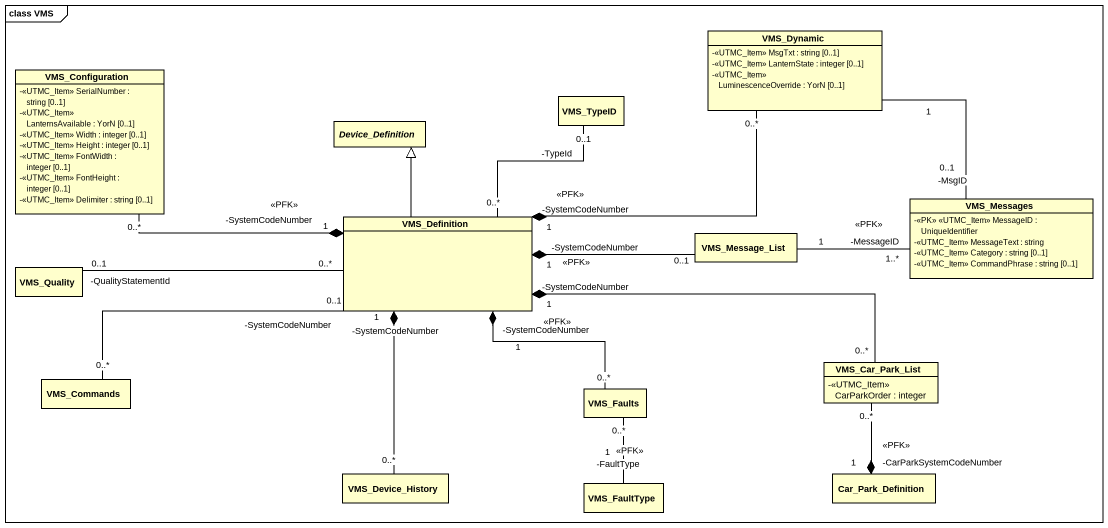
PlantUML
@startuml
mainframe class VMS
hide circle
hide empty members
skinparam classAttributeIconSize 0
class VMS_Dynamic {
  -<<UTMC_Item>> MsgTxt : string [0..1]
  -<<UTMC_Item>> LanternState : integer [0..1]
  -<<UTMC_Item>> LuminescenceOverride : YorN [0..1]
}
class VMS_Configuration {
  -<<UTMC_Item>> SerialNumber : string [0..1]
  -<<UTMC_Item>> LanternsAvailable : YorN [0..1]
  -<<UTMC_Item>> Width : integer [0..1]
  -<<UTMC_Item>> Height : integer [0..1]
  -<<UTMC_Item>> FontWidth : integer [0..1]
  -<<UTMC_Item>> FontHeight : integer [0..1]
  -<<UTMC_Item>> Delimiter : string [0..1]
}
class VMS_TypeID
abstract class Device_Definition
class VMS_Definition
class VMS_Message_List
class VMS_Messages {
  -<<PK>> <<UTMC_Item>> MessageID : UniqueIdentifier
  -<<UTMC_Item>> MessageText : string
  -<<UTMC_Item>> Category : string [0..1]
  -<<UTMC_Item>> CommandPhrase : string [0..1]
}
class VMS_Quality
class VMS_Commands
class VMS_Faults
class VMS_Car_Park_List {
  -<<UTMC_Item>> CarParkOrder : integer
}
class VMS_Device_History
class VMS_FaultType
class Car_Park_Definition
VMS_Dynamic "1" -- "-MsgID\n0..1" VMS_Messages
VMS_Definition "-SystemCodeNumber\n1\n<<PFK>>" *-right- "0..*" VMS_Dynamic
VMS_Definition "-SystemCodeNumber\n1\n<<PFK>>" *-left- "0..*" VMS_Configuration
VMS_Definition "0..*" -up- "-TypeId\n0..1" VMS_TypeID
VMS_Definition -up-|> Device_Definition
VMS_Definition "0..*" -left- "-QualityStatementId\n0..1" VMS_Quality
VMS_Definition "-SystemCodeNumber\n0..1" -left- "0..*" VMS_Commands
VMS_Definition "-SystemCodeNumber\n1" *-- "0..*" VMS_Faults
VMS_Definition "-SystemCodeNumber\n1" *-- "0..*" VMS_Device_History
VMS_Message_List "0..1" -left-* "-SystemCodeNumber\n1\n<<PFK>>" VMS_Definition
VMS_Message_List "1" -right- "-MessageID\n1..*\n<<PFK>>" VMS_Messages
VMS_Car_Park_List "0..*" -left-* "-SystemCodeNumber\n1\n<<PFK>>" VMS_Definition
VMS_Car_Park_List "0..*" --* "-CarParkSystemCodeNumber\n1\n<<PFK>>" Car_Park_Definition
VMS_FaultType "-FaultType\n1\n<<PFK>>" -up- "0..*" VMS_Faults
@enduml
